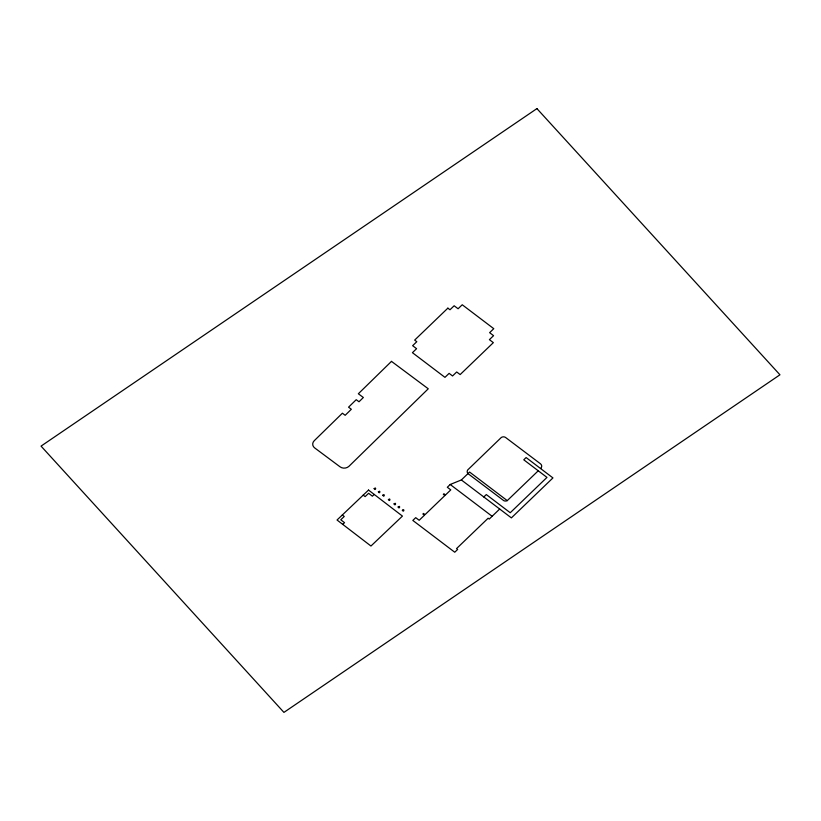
<?xml version="1.0" encoding="UTF-8"?>
<svg xmlns="http://www.w3.org/2000/svg" width="821" height="821" viewBox="0 0 821 821"><rect width="100%" height="100%" fill="white"/><g stroke="black" fill="none" stroke-linecap="round" stroke-linejoin="round"><path stroke-width="1.23" d="M538.248 470.792L507.255 500.615L469.591 472.054L461.361 479.957L450.206 484.493L447.322 487.264L450.78 489.891L445.516 494.96L443.945 493.76L443.33 494.345L444.9 495.535L425.052 514.634L423.482 513.443L422.877 514.028L424.447 515.219L419.182 520.278L415.713 517.661L412.83 520.432L454.752 552.225L457.646 549.444L456.538 548.602L488.136 518.215L489.244 519.057L499.681 509.02M483.805 496.972L486.299 494.57L510.241 512.735L546.971 477.401L523.777 459.811L526.117 457.564L552.943 477.914L511.38 517.887L461.361 479.957M342.737 524.373L344.522 522.669L340.766 519.785L344.245 516.481L342.316 514.993M374.212 494.437L372.375 496.182L368.619 493.298L365.14 496.613L363.2 495.135M450.206 484.493L492.128 516.286M540.587 468.545A3.879 3.315 -5.7 0 0 540.557 463.855L505.757 437.603A3.417 2.925 -5.7 0 0 501.262 437.511L468.729 468.955A3.879 3.315 -5.7 0 0 467.96 473.614L503.837 500.687A3.417 2.925 -5.7 0 0 507.255 500.615M374.15 488.598C375.495 491.605 376.747 486.237 374.15 488.598M378.378 491.841C379.723 494.858 380.985 489.48 378.378 491.841M382.771 495.248C384.238 498.296 385.295 492.857 382.771 495.248M388.415 499.579C389.883 502.626 390.94 497.187 388.415 499.579M394.059 503.909C395.527 506.957 396.584 501.528 394.059 503.909M398.134 506.998C399.478 510.015 400.74 504.638 398.134 506.998M402.372 510.252C403.716 513.258 404.979 507.891 402.372 510.252M391.484 361.373L358.346 393.762L363.364 397.508L359.003 401.767L356.211 399.694L348.556 407.185L351.347 409.258L345.179 415.293L342.388 413.209L314.227 440.733A5.942 5.07 -5.7 0 0 314.659 447.897L340.079 466.841A6.373 5.439 -5.7 0 0 348.771 466.482L428.264 388.785L391.484 361.373M447.866 308.152L414.667 340.089L416.791 341.7L412.635 345.692L416.575 348.689L412.429 352.681L444.961 377.352L449.118 373.36L452.556 375.967L456.702 371.975L460.15 374.581L493.349 342.644L489.408 339.658L493.565 335.666L489.624 332.669L493.77 328.677L462.233 304.765L458.087 308.758L454.146 305.771L449.99 309.763L447.866 308.152M368.526 490.065L337.041 520.011L370.959 546.027L402.434 516.091L368.526 490.065M536.924 108.608L41.05 446.111L283.933 712.392L779.95 374.797L536.924 108.608"/></g></svg>
